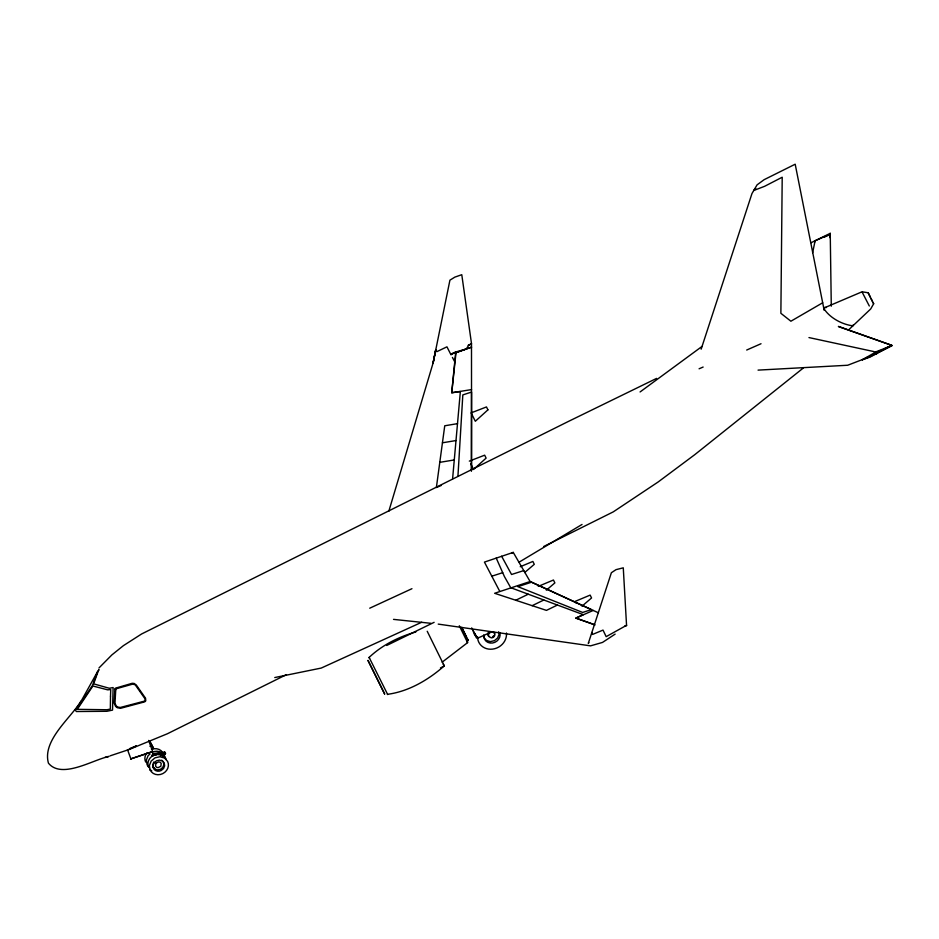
<?xml version="1.0" encoding="UTF-8"?>
<svg xmlns="http://www.w3.org/2000/svg" width="939" height="939" viewBox="0 0 939 939"><rect width="100%" height="100%" fill="white"/><g stroke="black" fill="none" stroke-linecap="round" stroke-linejoin="round"><path stroke-width="1.41" d="M471.39 471.284L471.542 392.056L462.821 394.908L457.939 476.249M452.598 478.82L460.356 391.528L451.729 392.76L455.708 352.008L466.214 348.991L468.702 345.306L471.519 343.756L461.777 274.704L454.852 277.122L449.922 280.174L433.055 363.182L435.766 349.59L433.172 362.747L388.805 511.297M456.014 352.641L471.531 347.148L456.014 352.641L451.729 392.76L471.542 389.591M829.923 237.649L830.252 233.318L811.155 242.708M452.434 353.463L450.72 354.238L455.708 352.008L451.002 354.801L446.952 346.831L436.811 351.679L435.778 349.59M626.571 625.703L623.273 567.825L616.019 569.656L611.383 572.72L588.295 643.403L588.812 642.652M830.24 233.306L831.285 306.184M812.611 252.849L815.087 240.853M153.491 755.672L152.141 755.918L152.083 755.003L165.135 752.761L165.17 753.876L158.808 754.792M701.151 349.179L751.975 193.54L757.069 184.866L764.111 179.689L795.192 164.208L824.184 310.351M164.63 752.902L164.865 752.268L152.787 753.665M165.17 753.876L164.865 752.268M153.796 761.987L152.787 764.581L153.186 767.222L155.005 769.158L157.658 769.933L160.546 769.287L162.764 767.386L163.82 764.769L163.374 762.151A5.634 5.059 -28.9 0 0 161.59 760.203M97.586 671.596L76.822 708.886L92.433 685.552L97.586 671.596L98.888 670.012M98.841 669.401L93.63 683.862L109.288 688.264L113.126 687.536L112.527 710.119L106.823 711.293L76.282 711.527L75.378 709.907L78.618 705.682M868.422 357.243L892.05 345.482L869.866 357.16L862.354 359.778L876.521 351.597L892.05 345.482L868.422 357.254L847.682 365.248L758.055 370.119M853.234 324.812L852.894 325.833C842.001 324.495 829.348 317.699 823.632 308.156L862.049 291.794L868.188 292.768L873.669 303.743L870.653 309.013L848.727 329.777M162.881 755.86L165.264 752.761L164.63 752.55L162.236 755.66M163.151 756.341L165.534 753.242L164.36 752.057L163.679 752.855M162.506 756.141L164.9 753.031L165.534 753.242M76.939 707.689L80.437 702.994M80.895 701.198C70.848 718.1 42.032 740.319 48.441 763.172C61.821 779.64 93.97 759.182 108.748 756.588M160.851 755.848L162.729 753.853M162.717 755.543L163.949 753.36L158.585 754.404M99.006 667.922L111.87 654.917L123.396 645.656L141.601 633.978L568.13 421.576L656.596 378.394M369.508 658.427L369.121 657.417C382.173 645.07 398.676 636.842 415.836 631.959M524.69 572.544L534.279 564.316L532.871 561.44L520.241 566.733M546.334 590.208L554.867 582.896L553.447 580.02L538.293 586.37M581.969 606.207L591.558 597.967L590.15 595.103L574.997 601.453L575.76 602.779M150.064 753.994L148.139 755.602L146.343 760.085L147.071 764.651A9.895 8.885 -28.9 0 0 148.374 766.529M803.279 368.041L694.731 454.699L658.122 482L613.261 511.872L543.693 546.51M442.116 662.195L467.599 642.628L459.3 625.773M755.778 188.692L753.771 190.476L764.592 186.321L782.21 177.225L780.872 313.297L790.896 321.22L822.693 302.769M640.081 391.95L702.043 346.421M615.127 634.118L602.521 642.417L590.549 645.856L438.22 624.106M512.037 553.165L513.246 552.39L530.112 581.523L591.394 609.599L582.673 612.451L517.87 586.652L531.368 582.262M519.232 562.085L582.039 524.455M515.769 600.256L528.246 594.199M532.178 605.667L543.845 599.998M827.963 235.489L830.334 234.151L815.381 240.607M411.951 588.694L369.731 608.202M440.461 667.969L444.288 665.88L427.222 631.278M823.926 237.332L830.334 234.151M862.354 359.778L868.634 356.644M878.728 351.62L881.298 350.341M883.857 349.073L891.545 345.247L838.433 326.408M286.465 674.613L167.424 733.746L127.939 749.968M386.762 645.445L434.123 622.334M151.484 749.334L153.538 748.336L150.263 742.244L153.538 748.336M136.261 746.024L127.669 749.991L109.922 755.907M421.717 622.252L321.244 668.063L274.775 677.547M468.15 345.282L471.495 343.768L471.566 470.392M624.646 626.172L626.63 625.28L606.16 636.665L603.014 630.092L592.591 634.424L591.652 632.51L592.227 633.766M491.942 631.747L477.423 638.285L471.683 627.909M557.437 605.045L546.451 610.385L494.63 593.284L530.112 581.523L598.425 612.815M746.693 350.036L761.024 343.733M699.097 368.781L703.135 367.043M441.389 485.404L436.377 487.541L444.746 425.778L457.504 423.653M149.982 746.364L152.048 745.484M593.213 610.432L575.877 618.097L595.056 624.951M129.958 748.477L136.225 745.965M469.324 461.108L484.665 455.18L486.109 458.103L473.514 469.5L470.662 463.608M108.56 756.388L105.015 757.409M152.658 751.552L130.838 758.876L152.658 751.552L148.655 740.413M513.246 552.39L484.43 562.097L499.665 591.183M491.895 576.159L502.705 572.684M523.786 570.583L511.555 574.492L501.626 556.24M153.433 755.355L155.44 754.886M442.433 442.797L456.002 440.555M439.792 462.34L454.276 459.946M387.443 694.32C408.512 691.574 428.36 679.965 444.288 665.88L443.185 664.155M152.247 755.32L165.405 753.242M153.327 755.367L155.956 754.886M152.728 754.275L155.44 753.947M158.151 753.606L162.224 753.101M152.951 753.97L164.079 752.796M152.893 754.58L162.482 753.583M824.548 307.464L826.39 307.534M393.523 619.376L430.989 623.32M874.772 353.522L876.709 353.757L876.897 353.041L873.493 351.491L808.96 337.571M891.545 345.247L838.515 326.584M594.246 624.564L575.877 618.097L583.295 614.658L510.71 587.685L504.431 576.581L496.215 558.036M873.669 303.743L872.918 302.44M467.599 642.628L467.07 641.783M369.121 657.417L387.701 694.578M152.951 766.787L154.771 768.712M814.489 241.053L814.958 241.804M875.641 352.031L876.169 352.9M164.36 752.057L164.9 753.031M467.305 638.896L468.35 640.691L461.8 627.311M452.41 357.43L454.91 362.09M872.366 301.372L871.005 298.684M466.542 637.417L461.941 628.156M870.289 297.252L868.188 292.768M869.314 306.008L862.225 292.264M435.825 349.719L436.142 350.364M127.481 749.627L131.026 759.24M164.971 758.184L164.583 755.93A9.707 8.721 -28.9 0 0 151.989 752.385M150.123 770.097L149.371 765.578L151.167 761.095L154.994 757.843L159.923 756.74L164.536 758.031L167.6 761.388A9.707 8.721 -28.9 0 1 162.752 773.63A9.707 8.721 -28.9 0 1 150.217 770.039M498.656 631.783L499.067 634.259L497.611 638.004L494.43 640.656L490.369 641.607L486.555 640.492L484.031 637.722L483.608 635.245M494.243 632.381A3.439 3.087 -28.9 0 1 494.513 633.989M493.879 635.574A3.439 3.087 -28.9 0 1 492.506 636.724M489.172 636.642A3.439 3.087 -28.9 0 1 488.468 632.287M475.721 636.278A14.813 13.299 -28.9 0 1 473.08 629.916M499.888 632.909A8.334 7.489 -28.9 0 1 492.506 643.015A8.334 7.489 -28.9 0 1 483.878 635.269M506.438 633.003A14.813 13.299 -28.9 0 1 492.682 649.107A14.813 13.299 -28.9 0 1 477.54 636.712M476.402 637.898A14.813 13.299 -28.9 0 1 475.251 633.86M151.766 749.299A9.707 8.721 -28.9 0 1 162.611 752.374M145.698 762.069A9.707 8.721 -28.9 0 1 146.719 753.031M148.714 767.527A9.707 8.721 -28.9 0 1 153.585 755.273M151.778 770.884A9.707 8.721 -28.9 0 1 149.982 769.417M153.527 755.414A9.707 8.721 -28.9 0 1 166.133 758.958M110.509 696.175L110.344 709.062L106.999 709.743L77.28 709.344L92.879 686.01L107.621 689.825L110.743 689.566L110.509 696.175M114.875 689.226L114.089 703.029L115.497 706.187A6.35 6.068 77.4 0 0 117.492 707.771L120.591 708.299L144.195 701.996A2.594 2.441 -4 0 0 145.78 700.717L145.545 698.229L136.284 685.001L134.148 683.451L132.211 683.287L115.344 688.205A1.737 1.585 -90 0 0 114.934 688.933L114.875 689.226M115.743 689.801L114.981 703.217L116.119 705.741A5.211 4.988 77.4 0 0 117.751 707.044L120.298 707.478L144.23 701.187A1.678 1.655 41.1 0 0 145.134 700.083L144.864 698.581L135.685 685.47A4.19 4.049 -67.6 0 0 134.641 684.578L132.552 684.167L116.213 688.768A1.185 1.08 -90 0 0 115.802 689.379L115.743 689.801M154.078 762.797L152.998 765.567L153.456 768.337A5.951 5.341 -28.9 0 0 161.203 770.508L163.55 768.536L164.654 765.801L164.219 762.973L162.294 760.942L159.466 760.109L156.484 760.801L154.078 762.797M155.909 763.254L155.557 766.165L156.578 767.257L158.045 767.668L160.851 766.271L161.203 763.36L160.182 762.268L158.703 761.858L155.909 763.254M487.916 409.862L475.322 421.259L471.132 412.867L486.484 406.939L487.916 409.862M492.952 637.499L491.332 637.898L488.761 636.313A3.31 2.97 -28.9 0 1 490.393 632.24L493.585 632.287L494.583 633.414A3.193 2.864 -28.9 0 1 492.952 637.499M368.006 660.457L384.638 693.968L368.006 660.457"/></g></svg>
